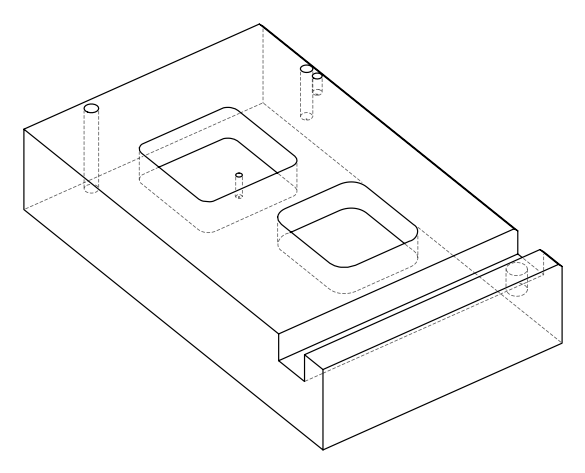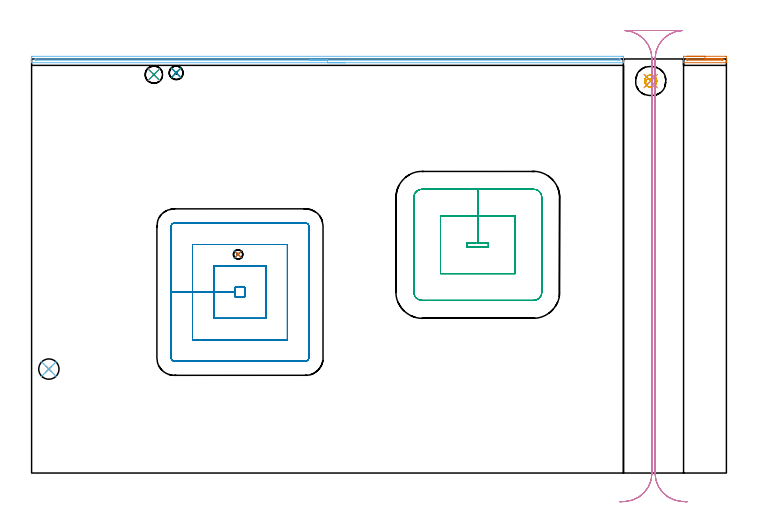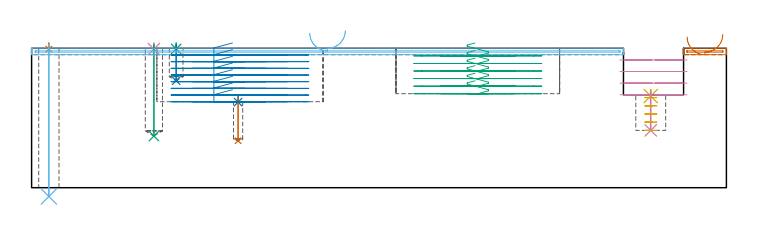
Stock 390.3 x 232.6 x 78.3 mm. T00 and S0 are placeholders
(PLAN: 16 operations, 10 tool changes, 31.3 min)
(1 SPOT_DRILL | STEP1HOLE | NXT0321_9005460120000 | 0.03 min | 2 mm3)
(2 SPOT_DRILL_1 | STEP1POCKET | NXT0321_9005460120000 | 0.03 min | 3252 mm3)
(3 SPOT_DRILL_2 | STEP1POCKET_1 | NXT0321_9005460120000 | 0.03 min | 1 mm3)
(4 SPOT_DRILL_3 | STEP1POCKET_2 | NXT0321_9005460120000 | 0.03 min | 0 mm3)
(5 SPOT_DRILL_4 | STEP1POCKET_3 | NXT0321_9005460120000 | 0.04 min | 2868 mm3)
(6 DRILL_THROUGH_HOLE_INTO_CENTER | STEP1HOLE | UGT0301_225 | 0.34 min | 7963 mm3)
(7 DRILL_BLIND_HOLE_INTO_CENTER | STEP1POCKET | NXT0301_023 | 0.1 min | 454 mm3)
(8 DRILL_BLIND_HOLE_INTO_CENTER_1 | STEP1POCKET_1 | UGT0301_196 | 0.08 min | 769 mm3)
(9 DRILL_BLIND_HOLE_INTO_CENTER_2 | STEP1POCKET_2 | UGT0301_492 | 0.21 min | 3480 mm3)
(10 DRILL_BLIND_HOLE_INTO_CENTER_3 | STEP1POCKET_3 | NXT0301_128 | 0.09 min | 2209 mm3)
(11 MILL_ROUGH_BLIND_HOLE_CONTOUR | STEP1POCKET_3 | NXT0201_013 | Spiral | 0.72 min | 5133 mm3)
(12 AREA_MILL | FG_CHAMFER_SURFACE | UGT0205_001 | 5.47 min | 2172 mm3)
(13 AREA_MILL_1 | FG_CHAMFER_SURFACE_1 | UGT0205_001 | 0.54 min | 173 mm3)
(14 MILL_RECTANGULAR_POCKET | POCKET_RECTANGULAR_STRAIGHT | UGT0201_008 | Follow Part, ap 4, ae 75% | 12.39 min | 256088 mm3)
(15 MILL_RECTANGULAR_POCKET_1 | POCKET_RECTANGULAR_STRAIGHT_1 | UGT0201_136 | Follow Part, ap 5, ae 75% | 6.32 min | 188421 mm3)
(16 MILL_RECTANGULAR_SLOT | SLOT_RECTANGULAR | UGT0201_004 | Follow Part, ap 8, ae 75% | 4.87 min | 198849 mm3)
(TOOL NXT0321_9005460120000 | NC Spot Drill, 142deg, 12mm, Carbide, Uncoated | D12 PA142 FL30 Z2)
(TOOL UGT0301_225 | Twist Drill 11.4 mm | D11.4 PA118 FL92 Z2)
(TOOL NXT0301_023 | Carbide Drill 5.2mm [860.1-0520-016A1-MM 2214] | D5.2 PA140 FL28 Z2)
(TOOL UGT0301_196 | Twist Drill 7.7 mm | D7.7 PA118 FL73 Z2)
(TOOL UGT0301_492 | Carbide Drill 9.7 mm | D9.7 PA118 FL87 Z2)
(TOOL NXT0301_128 | Carbide Drill 12mm [861.1-1200-036A1-GP GC34] | D12 PA150 FL37.4 Z2)
(TOOL NXT0201_013 | ENDMILL 10mm | D10 FL30 Z4)
(TOOL UGT0205_001 | Chamfer Mill 20 x 3 x 45 deg. | D20 FL50 Z2)
(TOOL UGT0201_008 | End Mill 16 mm | D16 FL32 Z4)
(TOOL UGT0201_136 | Carbide End Mill 20.0 | D20 FL30 Z4)
(TOOL UGT0201_004 | End Mill 32 mm | D32 FL53 Z6)
(OP 1 SPOT_DRILL)
G17 G21 G94 G90
T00 M6
G54
G17 G0 G90 X9.7 Y58.4 S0 M3
G43 Z88.3 H0
G94 G81 G98 Z77.809 F250. R81.3
G80
M5
M2
(OP 2 SPOT_DRILL_1)
G17 G21 G94 G90
T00 M6
G54
G17 G0 G90 X116. Y122.8 S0 M3
G43 Z88.3 H0
G94 G81 G98 Z48.076 F250. R51.3
G80
M5
M2
(OP 3 SPOT_DRILL_2)
G17 G21 G94 G90
T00 M6
G54
G17 G0 G90 X81.2 Y224.8 S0 M3
G43 Z88.3 H0
G94 G81 G98 Z77.969 F250. R81.3
G80
M5
M2
(OP 4 SPOT_DRILL_3)
G17 G21 G94 G90
T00 M6
G54
G17 G0 G90 X68.7 Y223.8 S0 M3
G43 Z88.3 H0
G94 G81 G98 Z77.883 F250. R81.3
G80
M5
M2
(OP 5 SPOT_DRILL_4)
G17 G21 G94 G90
T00 M6
G54
G17 G0 G90 X347.8 Y220.2 S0 M3
G43 Z88.3 H0
G94 G81 G98 Z51.477 F250. R55.2
G80
M5
M2
(OP 6 DRILL_THROUGH_HOLE_INTO_CENTER)
G17 G21 G94 G90
T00 M6
G54
G17 G0 G90 X9.7 Y58.4 S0 M3
G43 Z88.3 H0
G94 G73 G98 Z-4.925 F250. Q10.403 R80.3
G80
M5
M2
(OP 7 DRILL_BLIND_HOLE_INTO_CENTER)
G17 G21 G94 G90
T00 M6
G54
G17 G0 G90 X116. Y122.8 S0 M3
G43 Z88.3 H1
G94 G81 G98 Z26.4 F250. R50.3
G80
M5
M2
(OP 8 DRILL_BLIND_HOLE_INTO_CENTER_1)
G17 G21 G94 G90
T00 M6
G54
G17 G0 G90 X81.2 Y224.8 S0 M3
G43 Z88.3 H0
G94 G81 G98 Z60.1 F250. R80.3
G80
M5
M2
(OP 9 DRILL_BLIND_HOLE_INTO_CENTER_2)
G17 G21 G94 G90
T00 M6
G54
G17 G0 G90 X68.7 Y223.8 S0 M3
G43 Z88.3 H0
G94 G81 G98 Z29. F250. R80.3
G80
M5
M2
(OP 10 DRILL_BLIND_HOLE_INTO_CENTER_3)
G17 G21 G94 G90
T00 M6
G54
G17 G0 G90 X347.8 Y220.2 S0 M3
G43 Z88.3 H1
G94 G81 G98 Z32.2 F250. R54.2
G80
M5
M2
(OP 11 MILL_ROUGH_BLIND_HOLE_CONTOUR)
G17 G21 G94 G90
T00 M6
G54
G17 G0 G90 X347.8 Y220.2 S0 M3
G43 Z88.3 H0
Z50.6
G94 G3 X348.24 Y221.001 R0.522 F250.
X346.889 Y221.635 R1.391
X344.941 Y219.669 R2.25
X346.352 Y217.124 R2.488
X350.876 Y218.752 R3.4
X346.352 Y217.124 R-3.4
X348.614 Y217.938 R1.7
X347.8 Y220.2 R1.7
G0 Z46.
G3 X348.24 Y221.001 R0.522
X346.889 Y221.635 R1.391
X344.941 Y219.669 R2.25
X346.352 Y217.124 R2.488
X350.876 Y218.752 R3.4
X346.352 Y217.124 R-3.4
X348.614 Y217.938 R1.7
X347.8 Y220.2 R1.7
G0 Z41.4
G3 X348.24 Y221.001 R0.522
X346.889 Y221.635 R1.391
X344.941 Y219.669 R2.25
X346.352 Y217.124 R2.488
X350.876 Y218.752 R3.4
X346.352 Y217.124 R-3.4
X348.614 Y217.938 R1.7
X347.8 Y220.2 R1.7
G0 Z36.8
G3 X348.24 Y221.001 R0.522
X346.889 Y221.635 R1.391
X344.941 Y219.669 R2.25
X346.352 Y217.124 R2.488
X350.876 Y218.752 R3.4
X346.352 Y217.124 R-3.4
X348.614 Y217.938 R1.7
X347.8 Y220.2 R1.7
G0 Z32.2
G3 X348.24 Y221.001 R0.522
X346.889 Y221.635 R1.391
X344.941 Y219.669 R2.25
X346.352 Y217.124 R2.488
X350.876 Y218.752 R3.4
X346.352 Y217.124 R-3.4
X348.614 Y217.938 R1.7
X347.8 Y220.2 R1.7
G0 Z88.3
M5
M2
(OP 12 AREA_MILL)
G17 G21 G94 G90
T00 M6
G54
G17 G0 G90 X176.25 Y230.5 S1061 M3
G43 Z88.3 H0
G94 G1 X176.212 Z87.428 F250.
X176.098 Z86.563
X175.909 Z85.712
X175.647 Z84.88
X175.313 Z84.074
X174.91 Z83.3
X174.442 Z82.564
X173.91 Z81.872
X173.321 Z81.229
X172.678 Z80.639
X171.986 Z80.108
X171.25 Z79.64
X170.476 Z79.237
X169.67 Z78.903
X168.838 Z78.641
X167.986 Z78.452
X167.122 Z78.338
X166.25 Z78.3
X0.166
X0.007 Y230.502 Z78.288
X0. Y230.512 Z78.278
Y230.852 Z77.947
Y231.203 Z77.596
Y231.858 Z76.936
Y233.069 Z75.728
X0.004 Y233.625 Z75.169
X0.009 Y234.09 Z74.705
X0.138 Y234.094 Z74.702
X0.612 Y234.1 Z74.7
X331.407
X331.888 Y234.099 Z74.701
X332.362 Y234.094 Z74.702
X332.491 Y234.09 Z74.704
X332.5 Y233.625 Z75.169
Y233.069 Z75.728
Y232.742 Z76.055
Y232.186 Z76.61
Y231.858 Z76.936
Y231.203 Z77.596
Y230.853 Z77.947
Y230.512 Z78.278
X332.493 Y230.502 Z78.288
X332.335 Y230.5 Z78.3
X166.25
Y231.914 Z76.886
X2.398 Y231.915 Z76.885
X2.341
X2.016 Y231.921 Z76.879
X2.01 Y232.026 Z76.774
X2.003 Y232.249 Z76.551
X2.008 Y232.596 Z76.204
X2.01 Y232.668 Z76.132
X2.026 Y232.679 Z76.121
X2.073 Y232.681 Z76.119
X2.174 Y232.684 Z76.116
X2.379 Y232.686 Z76.114
X330.159 Y232.685 Z76.115
X330.484 Y232.679 Z76.121
X330.49 Y232.574 Z76.226
X330.496 Y232.352 Z76.448
X330.49 Y232.103 Z76.697
X330.482 Y231.921 Z76.879
X329.989 Y231.914 Z76.886
X166.25
X165.378 Z76.924
X164.514 Z77.038
X163.662 Z77.227
X162.83 Z77.489
X162.024 Z77.823
X161.25 Z78.226
X160.514 Z78.694
X159.822 Z79.225
X159.179 Z79.815
X158.59 Z80.458
X158.058 Z81.15
X157.59 Z81.886
X157.187 Z82.66
X156.853 Z83.466
X156.591 Z84.298
X156.402 Z85.149
X156.288 Z86.014
X156.25 Z86.886
G0 Z88.3
M5
M2
(OP 13 AREA_MILL_1)
G17 G21 G94 G90
T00 M6
G54
G17 G0 G90 X368.25 Y234.1 S1061 M3
G43 Z88.3 H0
Z84.7
G94 G1 X368.288 Z83.828 F250.
X368.402 Z82.964
X368.591 Z82.112
X368.853 Z81.28
X369.187 Z80.474
X369.59 Z79.7
X370.059 Z78.964
X370.59 Z78.272
X371.179 Z77.629
X371.822 Z77.04
X372.514 Z76.508
X373.25 Z76.04
X374.024 Z75.637
X374.83 Z75.303
X375.662 Z75.041
X376.514 Z74.852
X377.378 Z74.738
X378.25 Z74.7
X390.015
X390.219 Y234.096 Z74.704
X390.299 Y234.092 Z74.706
X390.3 Y232.742 Z76.055
X390.299 Y230.671 Z78.127
X390.29 Y230.505 Z78.292
X390.219 Y230.5 Z78.3
X366.281
X366.21 Y230.505 Z78.292
X366.2 Y230.673 Z78.125
X366.201 Y234.092 Z74.706
X366.281 Y234.1 Z74.7
X378.25
Y232.686 Z76.114
X388.06 Y232.685 Z76.115
X388.21 Y232.681 Z76.119
X388.278 Y232.679 Z76.121
X388.29 Y232.644 Z76.156
X388.294 Y232.595 Z76.205
X388.299 Y232.447 Z76.353
X388.295 Y232.152 Z76.648
X388.29 Y232.004 Z76.796
X388.284 Y231.921 Z76.879
X387.947 Y231.914 Z76.886
X368.44 Y231.915 Z76.885
X368.29 Y231.919 Z76.881
X368.222 Y231.921 Z76.879
X368.21 Y231.956 Z76.844
X368.206 Y232.005 Z76.795
X368.201 Y232.153 Z76.647
X368.203 Y232.354 Z76.446
X368.208 Y232.581 Z76.219
X368.212 Y232.68 Z76.12
X368.229 Y232.681 Z76.119
X368.279 Y232.683 Z76.117
X368.483 Y232.686 Z76.114
X368.497
X378.25
X379.122 Z76.152
X379.987 Z76.266
X380.838 Z76.455
X381.67 Z76.717
X382.476 Z77.051
X383.25 Z77.454
X383.986 Z77.923
X384.678 Z78.454
X385.321 Z79.043
X385.91 Z79.686
X386.442 Z80.378
X386.91 Z81.114
X387.313 Z81.888
X387.647 Z82.694
X387.909 Z83.526
X388.098 Z84.378
X388.212 Z85.243
X388.25 Z86.114
G0 Z88.3
M5
M2
(OP 14 MILL_RECTANGULAR_POCKET)
G17 G21 G94 G90
T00 M6
G54
G17 G0 G90 X112.841 Y116.4 S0 M3
G43 Z88.3 H0
Z81.3
G94 G1 X102.4 Z78.502 F250.
Y101.65 Z74.55
X114.4
Y98.9 F500.
X119.7
Y104.4
X114.4
Y101.65
X102.4
Y86.9
X131.7
Y116.4
X102.4
Y101.65
X90.4
Y74.9
X143.7
Y128.4
X90.4
Y101.65
X78.4
Y64.6
G3 X80.1 Y62.9 R1.7
G1 X154.
G3 X155.7 Y64.6 R1.7
G1 Y138.7
G3 X154. Y140.4 R1.7
G1 X80.1
G3 X78.4 Y138.7 R1.7
G1 Y101.65
Y100.65
G0 X112.841 Y116.4 Z77.55
G1 X102.4 Z74.752 F250.
Y101.65 Z70.8
X114.4
Y98.9 F500.
X119.7
Y104.4
X114.4
Y101.65
X102.4
Y86.9
X131.7
Y116.4
X102.4
Y101.65
X90.4
Y74.9
X143.7
Y128.4
X90.4
Y101.65
X78.4
Y64.6
G3 X80.1 Y62.9 R1.7
G1 X154.
G3 X155.7 Y64.6 R1.7
G1 Y138.7
G3 X154. Y140.4 R1.7
G1 X80.1
G3 X78.4 Y138.7 R1.7
G1 Y101.65
Y100.65
G0 X112.841 Y116.4 Z73.8
G1 X102.4 Z71.002 F250.
Y101.65 Z67.05
X114.4
Y98.9 F500.
X119.7
Y104.4
X114.4
Y101.65
X102.4
Y86.9
X131.7
Y116.4
X102.4
Y101.65
X90.4
Y74.9
X143.7
Y128.4
X90.4
Y101.65
X78.4
Y64.6
G3 X80.1 Y62.9 R1.7
G1 X154.
G3 X155.7 Y64.6 R1.7
G1 Y138.7
G3 X154. Y140.4 R1.7
G1 X80.1
G3 X78.4 Y138.7 R1.7
G1 Y101.65
Y100.65
G0 X112.841 Y116.4 Z70.05
G1 X102.4 Z67.252 F250.
Y101.65 Z63.3
X114.4
Y98.9 F500.
X119.7
Y104.4
X114.4
Y101.65
X102.4
Y86.9
X131.7
Y116.4
X102.4
Y101.65
X90.4
Y74.9
X143.7
Y128.4
X90.4
Y101.65
X78.4
Y64.6
G3 X80.1 Y62.9 R1.7
G1 X154.
G3 X155.7 Y64.6 R1.7
G1 Y138.7
G3 X154. Y140.4 R1.7
G1 X80.1
G3 X78.4 Y138.7 R1.7
G1 Y101.65
Y100.65
G0 X112.841 Y116.4 Z66.3
G1 X102.4 Z63.502 F250.
Y101.65 Z59.55
X114.4
Y98.9 F500.
X119.7
Y104.4
X114.4
Y101.65
X102.4
Y86.9
X131.7
Y116.4
X102.4
Y101.65
X90.4
Y74.9
X143.7
Y128.4
X90.4
Y101.65
X78.4
Y64.6
G3 X80.1 Y62.9 R1.7
G1 X154.
G3 X155.7 Y64.6 R1.7
G1 Y138.7
G3 X154. Y140.4 R1.7
G1 X80.1
G3 X78.4 Y138.7 R1.7
G1 Y101.65
Y100.65
G0 X112.841 Y116.4 Z62.55
G1 X102.4 Z59.752 F250.
Y101.65 Z55.8
X114.4
Y98.9 F500.
X119.7
Y104.4
X114.4
Y101.65
X102.4
Y86.9
X131.7
Y116.4
X102.4
Y101.65
X90.4
Y74.9
X143.7
Y128.4
X90.4
Y101.65
X78.4
Y64.6
G3 X80.1 Y62.9 R1.7
G1 X154.
G3 X155.7 Y64.6 R1.7
G1 Y138.7
G3 X154. Y140.4 R1.7
G1 X80.1
G3 X78.4 Y138.7 R1.7
G1 Y101.65
Y100.65
G0 X112.841 Y116.4 Z58.8
G1 X102.4 Z56.002 F250.
Y101.65 Z52.05
X114.4
Y98.9 F500.
X119.7
Y104.4
X114.4
Y101.65
X102.4
Y86.9
X131.7
Y116.4
X102.4
Y101.65
X90.4
Y74.9
X143.7
Y128.4
X90.4
Y101.65
X78.4
Y64.6
G3 X80.1 Y62.9 R1.7
G1 X154.
G3 X155.7 Y64.6 R1.7
G1 Y138.7
G3 X154. Y140.4 R1.7
G1 X80.1
G3 X78.4 Y138.7 R1.7
G1 Y101.65
Y100.65
G0 X112.841 Y116.4 Z55.05
G1 X102.4 Z52.252 F250.
Y101.65 Z48.3
X114.4
Y98.9 F500.
X119.7
Y104.4
X114.4
Y101.65
X102.4
Y86.9
X131.7
Y116.4
X102.4
Y101.65
X90.4
Y74.9
X143.7
Y128.4
X90.4
Y101.65
X78.4
Y64.6
G3 X80.1 Y62.9 R1.7
G1 X154.
G3 X155.7 Y64.6 R1.7
G1 Y138.7
G3 X154. Y140.4 R1.7
G1 X80.1
G3 X78.4 Y138.7 R1.7
G1 Y101.65
Y100.65
G0 Z88.3
M5
M2
(OP 15 MILL_RECTANGULAR_POCKET_1)
G17 G21 G94 G90
T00 M6
G54
G17 G0 G90 X249.107 Y129.4 S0 M3
G43 Z88.3 H0
Z81.3
G94 G1 X244.7 Z80.119 F250.
Y127. Z79.476
X256.6 Z76.287
Y129.4 Z75.644
X250.65 Z74.05
X244.7 F500.
Y127.
X256.6
Y129.4
X250.65
Y144.4
X229.7
Y112.
X271.6
Y144.4
X250.65
Y159.4
X219.3
G3 X214.7 Y154.8 R4.6
G1 Y101.6
G3 X219.3 Y97. R4.6
G1 X282.
G3 X286.6 Y101.6 R4.6
G1 Y154.8
G3 X282. Y159.4 R4.6
G1 X250.65
X249.65
G0 X249.107 Y129.4 Z77.05
G1 X244.7 Z75.869 F250.
Y127. Z75.226
X256.6 Z72.037
Y129.4 Z71.394
X250.65 Z69.8
X244.7 F500.
Y127.
X256.6
Y129.4
X250.65
Y144.4
X229.7
Y112.
X271.6
Y144.4
X250.65
Y159.4
X219.3
G3 X214.7 Y154.8 R4.6
G1 Y101.6
G3 X219.3 Y97. R4.6
G1 X282.
G3 X286.6 Y101.6 R4.6
G1 Y154.8
G3 X282. Y159.4 R4.6
G1 X250.65
X249.65
G0 X249.107 Y129.4 Z72.8
G1 X244.7 Z71.619 F250.
Y127. Z70.976
X256.6 Z67.787
Y129.4 Z67.144
X250.65 Z65.55
X244.7 F500.
Y127.
X256.6
Y129.4
X250.65
Y144.4
X229.7
Y112.
X271.6
Y144.4
X250.65
Y159.4
X219.3
G3 X214.7 Y154.8 R4.6
G1 Y101.6
G3 X219.3 Y97. R4.6
G1 X282.
G3 X286.6 Y101.6 R4.6
G1 Y154.8
G3 X282. Y159.4 R4.6
G1 X250.65
X249.65
G0 X249.107 Y129.4 Z68.55
G1 X244.7 Z67.369 F250.
Y127. Z66.726
X256.6 Z63.537
Y129.4 Z62.894
X250.65 Z61.3
X244.7 F500.
Y127.
X256.6
Y129.4
X250.65
Y144.4
X229.7
Y112.
X271.6
Y144.4
X250.65
Y159.4
X219.3
G3 X214.7 Y154.8 R4.6
G1 Y101.6
G3 X219.3 Y97. R4.6
G1 X282.
G3 X286.6 Y101.6 R4.6
G1 Y154.8
G3 X282. Y159.4 R4.6
G1 X250.65
X249.65
G0 X249.107 Y129.4 Z64.3
G1 X244.7 Z63.119 F250.
Y127. Z62.476
X256.6 Z59.287
Y129.4 Z58.644
X250.65 Z57.05
X244.7 F500.
Y127.
X256.6
Y129.4
X250.65
Y144.4
X229.7
Y112.
X271.6
Y144.4
X250.65
Y159.4
X219.3
G3 X214.7 Y154.8 R4.6
G1 Y101.6
G3 X219.3 Y97. R4.6
G1 X282.
G3 X286.6 Y101.6 R4.6
G1 Y154.8
G3 X282. Y159.4 R4.6
G1 X250.65
X249.65
G0 X249.107 Y129.4 Z60.05
G1 X244.7 Z58.869 F250.
Y127. Z58.226
X256.6 Z55.037
Y129.4 Z54.394
X250.65 Z52.8
X244.7 F500.
Y127.
X256.6
Y129.4
X250.65
Y144.4
X229.7
Y112.
X271.6
Y144.4
X250.65
Y159.4
X219.3
G3 X214.7 Y154.8 R4.6
G1 Y101.6
G3 X219.3 Y97. R4.6
G1 X282.
G3 X286.6 Y101.6 R4.6
G1 Y154.8
G3 X282. Y159.4 R4.6
G1 X250.65
X249.65
G0 Z88.3
M5
M2
(OP 16 MILL_RECTANGULAR_SLOT)
G17 G21 G94 G90
T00 M6
G54
G17 G0 G90 X368.215 Y-16.154 S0 M3
G43 Z88.3 H0
Z71.775
G94 G1 X365.221 Y-15.97 F250.
G2 X350.2 Y0. R16. F500.
G1 Y232.6
G2 X365.634 Y248.59 R16.
G1 X333.066
G2 X348.5 Y232.6 R16.
G1 Y0.
G2 X333.479 Y-15.97 R16.
G1 X330.485 Y-16.154 F250.
G0 X368.215 Z65.25
G1 X365.221 Y-15.97
G2 X350.2 Y0. R16. F500.
G1 Y232.6
G2 X365.634 Y248.59 R16.
G1 X333.066
G2 X348.5 Y232.6 R16.
G1 Y0.
G2 X333.479 Y-15.97 R16.
G1 X330.485 Y-16.154 F250.
G0 X368.215 Z58.725
G1 X365.221 Y-15.97
G2 X350.2 Y0. R16. F500.
G1 Y232.6
G2 X365.634 Y248.59 R16.
G1 X333.066
G2 X348.5 Y232.6 R16.
G1 Y0.
G2 X333.479 Y-15.97 R16.
G1 X330.485 Y-16.154 F250.
G0 X368.215 Z52.2
G1 X365.221 Y-15.97
G2 X350.2 Y0. R16. F500.
G1 Y232.6
G2 X365.634 Y248.59 R16.
G1 X333.066
G2 X348.5 Y232.6 R16.
G1 Y0.
G2 X333.479 Y-15.97 R16.
G1 X330.485 Y-16.154 F250.
G0 Z88.3
M5
M2
